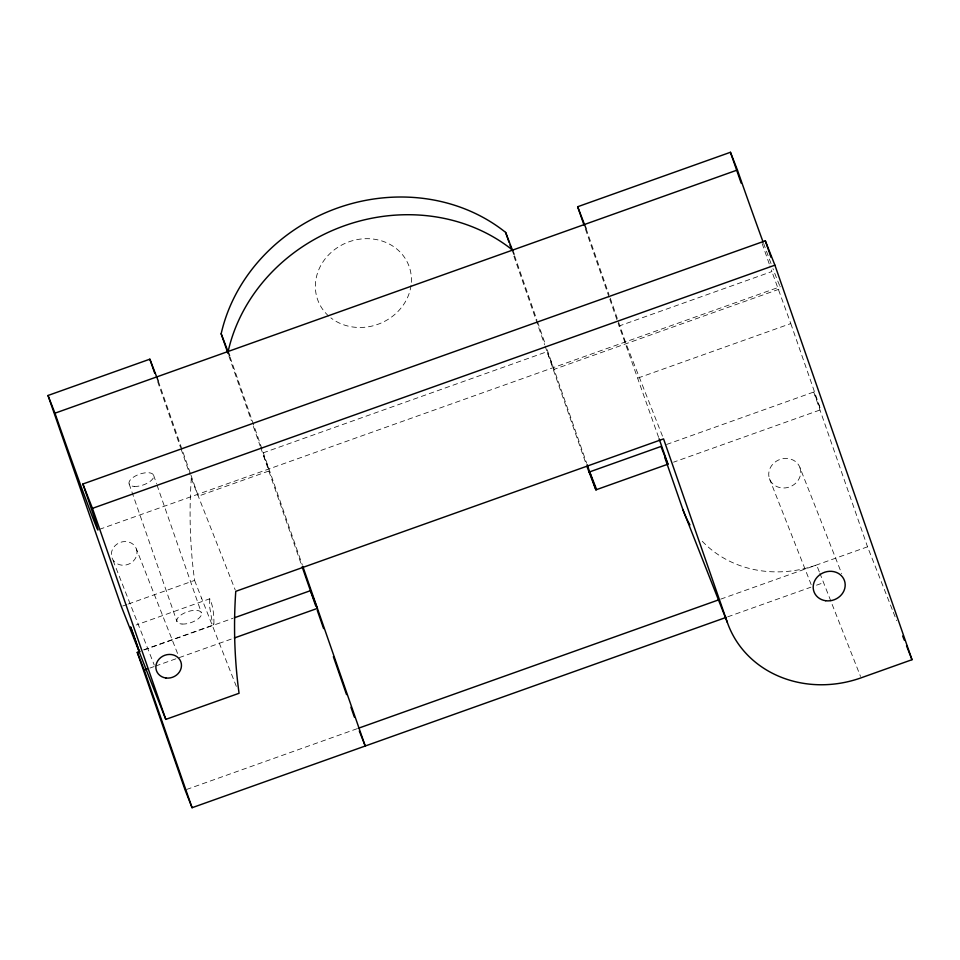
<?xml version="1.0" encoding="UTF-8"?>
<svg xmlns="http://www.w3.org/2000/svg" width="960" height="960" viewBox="0 0 960 960"><rect width="100%" height="100%" fill="white"/><g stroke="black" fill="none" stroke-linecap="round" stroke-linejoin="round"><path stroke-width="0.72" stroke-dasharray="4.8 3.6" d="M143.52 649.872L213.888 624.792C214.104 616.212 213.348 606.324 209.736 598.788L136.128 625.008M209.736 598.788L209.604 606.516L211.788 619.476A12.792 1.248 80.1 0 0 213.888 624.792M658.608 437.34L619.104 326.004L771.888 271.56L769.932 265.944M99.396 529.368L780.432 286.68M778.86 289.272L554.04 369.384L547.068 351.684L262.608 453.048L269.58 470.76L198.276 496.164L190.968 475.116M638.004 378.024L790.788 323.58L771.888 271.56M122.736 606L126.96 604.5M128.376 603.996L194.58 580.404L193.584 572.592A602.52 541.08 -21.5 0 1 191.304 478.452L189.348 472.848M666.564 444.48L813.744 392.028L820.728 409.728L673.548 462.18M144.312 649.872L233.004 618.264M149.88 668.076L154.104 666.576M155.508 666.072L232.932 638.484M186.504 789.504L358.248 728.304M720.708 599.136L867.54 546.816L892.788 610.92M727.68 616.848L810.888 587.196M816.528 585.18L823.584 582.672M893.34 612.312L896.628 620.676M800.004 467.772A16.224 14.568 -21.5 0 1 781.224 487.848A16.224 14.568 -21.5 0 1 772.944 464.016A16.224 14.568 -21.5 0 1 800.004 467.772L841.728 573.684M819.288 571.776L816.612 564.96A108.144 97.116 -21.5 0 1 700.872 539.772M819.828 573.132L860.532 676.464M769.44 478.656L811.164 584.568M662.484 436.128L626.076 343.716L609.504 296.004M191.304 478.452L235.224 589.956M194.58 580.404L236.328 686.388M136.416 549.036A12.972 11.652 -21.5 0 1 121.392 565.104A12.972 11.652 -21.5 0 1 114.768 546.036A12.972 11.652 -21.5 0 1 136.416 549.036L178.14 654.948M113.076 560.532L154.248 665.052M790.788 323.58L820.728 409.728M762.132 243.492L769.452 264.54M813.744 392.028L867.54 546.816M586.092 228.648L609.012 294.6M585.456 229.188L609.348 297.948M609.84 299.34L617.64 321.792M618.132 323.196L619.104 326.004M514.548 255.72L536.976 320.268M537.468 321.672L545.268 344.124M547.212 349.74L586.656 463.236M513.912 256.26L544.632 344.664M545.112 346.068L586.008 463.74M230.076 357.096L302.28 564.852M228.96 356.22L251.388 420.78M253.344 426.384L260.16 446.028M260.652 447.432L301.644 565.392M158.292 381.096L190.476 473.712M157.656 381.636L180.576 447.588M181.068 448.992L188.868 471.444M153.6 475.224L156.528 483.648M157.008 485.052L201.42 612.852M129.144 483.936L176.976 621.564M201.552 598.104L201.636 598.752M779.616 285.468A86.52 1.392 70.4 0 1 772.956 268.644M771.036 263.544A86.52 1.392 70.4 0 1 763.608 243.444M328.632 316.008A48.66 43.704 -21.5 0 1 347.544 242.352A48.66 43.704 -21.5 0 1 411.228 283.8M411.06 285.252A48.66 43.704 -21.5 0 1 379.968 323.52A48.66 43.704 -21.5 0 1 330.864 317.88M182.028 624.036A12.972 5.7 -19.2 0 0 201.54 614.376A12.972 5.7 -19.2 0 0 184.008 613.2A12.972 5.7 -19.2 0 0 182.028 624.036M134.208 486.408A12.972 5.7 -19.2 0 0 153.72 476.748A12.972 5.7 -19.2 0 0 136.188 475.572A12.972 5.7 -19.2 0 0 134.208 486.408"/><path stroke-width="1.44" d="M48 395.484L54.972 413.184A86.52 1.392 70.4 0 0 94.428 522A86.52 1.392 70.4 0 0 82.872 484.008L765.312 240.816L774.9 265.164L912 659.7L861.072 677.844A108.144 97.116 -21.5 0 1 727.332 622.392L663.564 438.888L235.764 591.336A602.52 541.08 -21.5 0 0 238.044 685.464L239.052 693.288L165.792 719.388L121.332 606.504L48 395.484L149.856 359.184L158.292 381.096M583.992 224.976L577.656 206.736L730.44 152.28L737.412 169.992A86.52 1.392 70.4 0 0 763.104 242.076M54.972 413.184L737.412 169.992M82.872 484.008L92.46 508.356L774.9 265.164M588.924 472.14L660.96 446.472L667.932 464.184L595.896 489.852L586.98 466.536M726.264 617.352L192.072 807.72L185.1 790.008L137.268 652.38L140.088 651.384M234.408 617.772L310.428 590.676L317.4 608.388L234.348 637.98M137.268 652.38L144.252 670.092L147.06 669.084M358.248 728.304L719.292 599.64M902.664 636L904.32 640.188M906.516 645.756L912 659.7M577.656 206.736L586.092 228.648M664.86 457.68L682.872 509.508L727.332 622.392M227.988 353.412L221.16 333.768A173.184 155.52 -21.5 0 1 337.32 208.092A173.184 155.52 -21.5 0 1 505.62 232.404L514.056 254.316M589.668 471.876L596.64 489.588M221.16 333.768L229.596 355.692M359.328 731.028L365.232 746.004L302.76 566.256M730.44 152.28L741.168 183.156M659.1 438.756L667.932 464.184M587.136 464.64L595.896 489.852M505.62 232.404L509.028 242.22M510.012 245.028L511.476 249.24M302.136 566.796L315.792 606.12M317.256 610.332L323.604 628.596M333.36 656.676L346.536 694.596M350.928 707.232L354.348 717.072M149.856 359.184L154.728 373.212M92.46 508.356L165.792 719.388M144.252 670.092L192.072 807.72M765.312 240.816A86.52 1.392 70.4 0 1 771.012 257.364M689.952 524.892A108.144 97.116 -21.5 0 1 682.872 509.508M228.132 351.48A173.184 155.52 -21.5 0 1 344.304 225.792A173.184 155.52 -21.5 0 1 512.592 250.104M130.704 627.168L139.296 651.372L130.704 627.168M825.696 600.732A16.224 14.568 -21.5 0 0 844.464 580.644A16.224 14.568 -21.5 0 0 817.404 576.9A16.224 14.568 -21.5 0 0 825.696 600.732M165.864 677.988A12.972 11.652 -21.5 0 0 180.888 661.92A12.972 11.652 -21.5 0 0 159.24 658.92A12.972 11.652 -21.5 0 0 165.864 677.988"/></g></svg>
